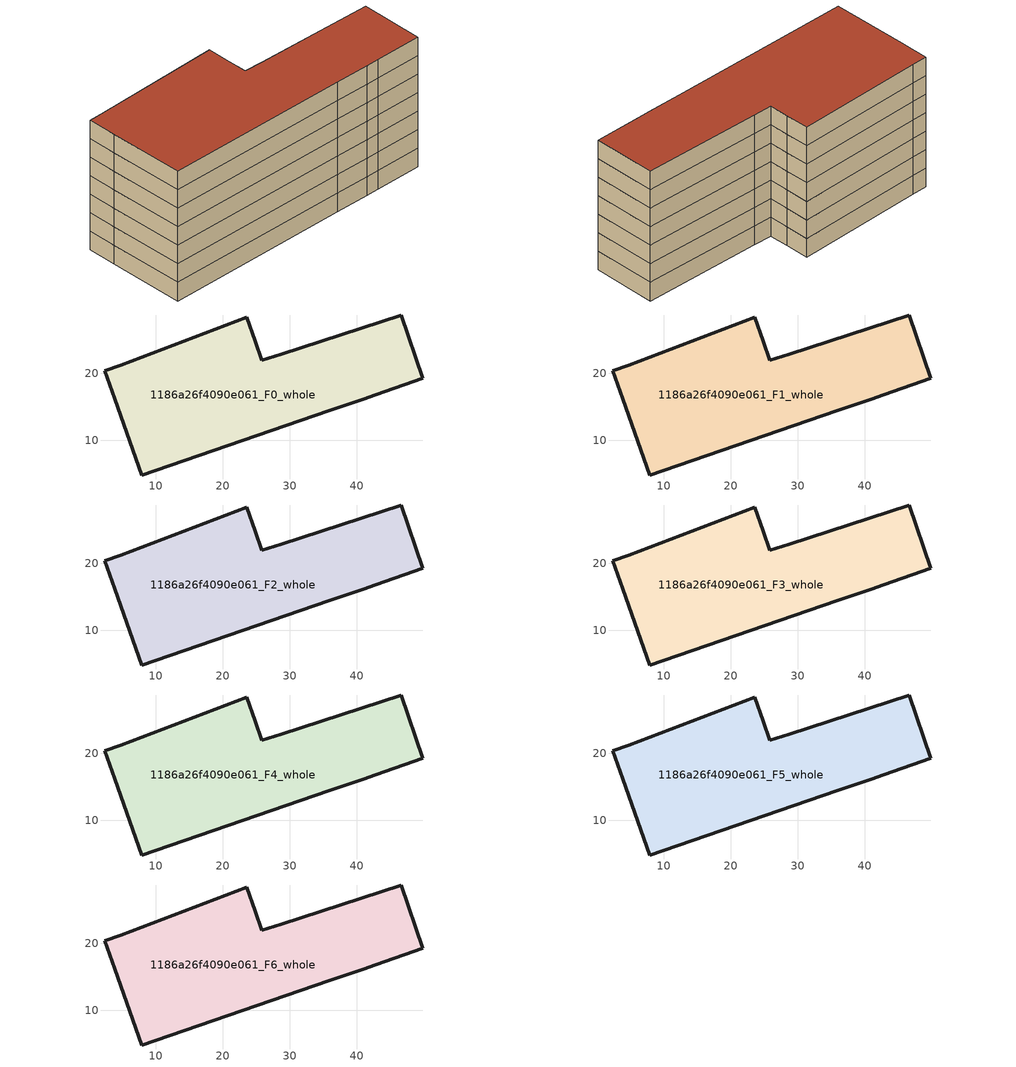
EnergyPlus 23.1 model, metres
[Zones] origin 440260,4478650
1186a26f4090e061_F0_whole
 floor ground (EU_floor_Construction): 46.62,28.72 49.84,19.25 42.82,16.83 41,16.17 35.8,14.4 7.92,4.83 3.88,16.23 2.4,20.38 4.73,21.25 23.6,28.35 24.83,24.76 25.82,21.96 28.7,22.83 z0
 wall outside (EU_wall_Construction): 46.62,28.72 28.7,22.83 25.82,21.96 24.83,24.76 23.6,28.35 4.73,21.25 2.4,20.38 3.88,16.23 7.92,4.83 35.8,14.4 41,16.17 42.82,16.83 49.84,19.25 46.62,28.72 z0:3
1186a26f4090e061_F1_whole
 floor to 1186a26f4090e061_F0_whole (EU_floor_Construction): 46.62,28.72 49.84,19.25 42.82,16.83 41,16.17 35.8,14.4 7.92,4.83 3.88,16.23 2.4,20.38 4.73,21.25 23.6,28.35 24.83,24.76 25.82,21.96 28.7,22.83 z3
 wall outside (EU_wall_Construction): 46.62,28.72 28.7,22.83 25.82,21.96 24.83,24.76 23.6,28.35 4.73,21.25 2.4,20.38 3.88,16.23 7.92,4.83 35.8,14.4 41,16.17 42.82,16.83 49.84,19.25 46.62,28.72 z3:6
1186a26f4090e061_F2_whole
 floor to 1186a26f4090e061_F1_whole (EU_floor_Construction): 46.62,28.72 49.84,19.25 42.82,16.83 41,16.17 35.8,14.4 7.92,4.83 3.88,16.23 2.4,20.38 4.73,21.25 23.6,28.35 24.83,24.76 25.82,21.96 28.7,22.83 z6
 wall outside (EU_wall_Construction): 46.62,28.72 28.7,22.83 25.82,21.96 24.83,24.76 23.6,28.35 4.73,21.25 2.4,20.38 3.88,16.23 7.92,4.83 35.8,14.4 41,16.17 42.82,16.83 49.84,19.25 46.62,28.72 z6:9
1186a26f4090e061_F3_whole
 floor to 1186a26f4090e061_F2_whole (EU_floor_Construction): 46.62,28.72 49.84,19.25 42.82,16.83 41,16.17 35.8,14.4 7.92,4.83 3.88,16.23 2.4,20.38 4.73,21.25 23.6,28.35 24.83,24.76 25.82,21.96 28.7,22.83 z9
 wall outside (EU_wall_Construction): 46.62,28.72 28.7,22.83 25.82,21.96 24.83,24.76 23.6,28.35 4.73,21.25 2.4,20.38 3.88,16.23 7.92,4.83 35.8,14.4 41,16.17 42.82,16.83 49.84,19.25 46.62,28.72 z9:12
1186a26f4090e061_F4_whole
 floor to 1186a26f4090e061_F3_whole (EU_floor_Construction): 46.62,28.72 49.84,19.25 42.82,16.83 41,16.17 35.8,14.4 7.92,4.83 3.88,16.23 2.4,20.38 4.73,21.25 23.6,28.35 24.83,24.76 25.82,21.96 28.7,22.83 z12
 wall outside (EU_wall_Construction): 46.62,28.72 28.7,22.83 25.82,21.96 24.83,24.76 23.6,28.35 4.73,21.25 2.4,20.38 3.88,16.23 7.92,4.83 35.8,14.4 41,16.17 42.82,16.83 49.84,19.25 46.62,28.72 z12:15
1186a26f4090e061_F5_whole
 floor to 1186a26f4090e061_F4_whole (EU_floor_Construction): 46.62,28.72 49.84,19.25 42.82,16.83 41,16.17 35.8,14.4 7.92,4.83 3.88,16.23 2.4,20.38 4.73,21.25 23.6,28.35 24.83,24.76 25.82,21.96 28.7,22.83 z15
 wall outside (EU_wall_Construction): 46.62,28.72 28.7,22.83 25.82,21.96 24.83,24.76 23.6,28.35 4.73,21.25 2.4,20.38 3.88,16.23 7.92,4.83 35.8,14.4 41,16.17 42.82,16.83 49.84,19.25 46.62,28.72 z15:18
1186a26f4090e061_F6_whole
 floor to 1186a26f4090e061_F5_whole (EU_floor_Construction): 46.62,28.72 49.84,19.25 42.82,16.83 41,16.17 35.8,14.4 7.92,4.83 3.88,16.23 2.4,20.38 4.73,21.25 23.6,28.35 24.83,24.76 25.82,21.96 28.7,22.83 z18
 wall outside (EU_wall_Construction): 46.62,28.72 28.7,22.83 25.82,21.96 24.83,24.76 23.6,28.35 4.73,21.25 2.4,20.38 3.88,16.23 7.92,4.83 35.8,14.4 41,16.17 42.82,16.83 49.84,19.25 46.62,28.72 z18:21
 roof outside (EU_roof_Construction): 42.82,16.83 49.84,19.25 46.62,28.72 28.7,22.83 25.82,21.96 24.83,24.76 23.6,28.35 4.73,21.25 2.4,20.38 3.88,16.23 7.92,4.83 35.8,14.4 41,16.17 z21
[Building]
EU S2 Campaign: North Axis=0; Terrain=City; Solar Distribution=FullExterior
[Site:Location]
Madrid: Latitude=40.5; Longitude=-3.5; Time Zone=1; Elevation=609
[SizingPeriod:WeatherFileDays]
AnnualSizingPeriod: Begin Month=1; Begin Day of Month=1; End Month=12; End Day of Month=31; Day of Week for Start Day=Monday; Use Weather File Daylight Saving Period=No; Use Weather File Rain and Snow Indicators=No
[MATERIAL]
EU_InternalMass_Material: Roughness=MediumRough; Thickness=0.1; Conductivity=1; Density=1800; Specific Heat=900; Thermal Absorptance=0.9; Solar Absorptance=0.7; Visible Absorptance=0.7
[MATERIAL:NOMASS] Roughness=MediumRough; Thermal Absorptance=0.9; Solar Absorptance=0.7; Visible Absorptance=0.7
Name | Thermal Resistance
EU_wall_NoMass | 0.609216
EU_roof_NoMass | 0.513268
EU_floor_NoMass | 0.568163
[CONSTRUCTION]
EU_wall_Construction: EU_wall_NoMass
EU_roof_Construction: EU_roof_NoMass
EU_floor_Construction: EU_floor_NoMass
EU_InternalMass_Construction: EU_InternalMass_Material
[ZONE] Type=1; Multiplier=1; Ceiling Height=autocalculate; Volume=1806.15; Floor Area=autocalculate; Part of Total Floor Area=Yes
1186a26f4090e061_F0_whole; 1186a26f4090e061_F1_whole; 1186a26f4090e061_F2_whole; 1186a26f4090e061_F3_whole; 1186a26f4090e061_F4_whole; 1186a26f4090e061_F5_whole; 1186a26f4090e061_F6_whole
[INTERNALMASS] Construction=EU_InternalMass_Construction; Surface Area=602.051
Name | Zone or ZoneList
1186a26f4090e061_F0_whole_EU_InternalMass | 1186a26f4090e061_F0_whole
1186a26f4090e061_F1_whole_EU_InternalMass | 1186a26f4090e061_F1_whole
1186a26f4090e061_F2_whole_EU_InternalMass | 1186a26f4090e061_F2_whole
1186a26f4090e061_F3_whole_EU_InternalMass | 1186a26f4090e061_F3_whole
1186a26f4090e061_F4_whole_EU_InternalMass | 1186a26f4090e061_F4_whole
1186a26f4090e061_F5_whole_EU_InternalMass | 1186a26f4090e061_F5_whole
1186a26f4090e061_F6_whole_EU_InternalMass | 1186a26f4090e061_F6_whole
[OTHEREQUIPMENT] Fuel Type=Electricity; Design Level Calculation Method=Watts/Area; Power per Zone Floor Area=1; Fraction Latent=0; Fraction Radiant=0; Fraction Lost=0; Carbon Dioxide Generation Rate=0; EndUse Subcategory=EU_Step8_InternalGains
Name | Zone or ZoneList or Space or SpaceList | Schedule
EU_Step8_InternalGain_1186a26f4090e061_F0_whole_f000 | 1186a26f4090e061_F0_whole | EU_Step8_GainSchedule_1186a26f4090e061_F0_whole_f000
EU_Step8_InternalGain_1186a26f4090e061_F1_whole_f000 | 1186a26f4090e061_F1_whole | EU_Step8_GainSchedule_1186a26f4090e061_F1_whole_f000
EU_Step8_InternalGain_1186a26f4090e061_F2_whole_f000 | 1186a26f4090e061_F2_whole | EU_Step8_GainSchedule_1186a26f4090e061_F2_whole_f000
EU_Step8_InternalGain_1186a26f4090e061_F3_whole_f000 | 1186a26f4090e061_F3_whole | EU_Step8_GainSchedule_1186a26f4090e061_F3_whole_f000
EU_Step8_InternalGain_1186a26f4090e061_F4_whole_f000 | 1186a26f4090e061_F4_whole | EU_Step8_GainSchedule_1186a26f4090e061_F4_whole_f000
EU_Step8_InternalGain_1186a26f4090e061_F5_whole_f000 | 1186a26f4090e061_F5_whole | EU_Step8_GainSchedule_1186a26f4090e061_F5_whole_f000
EU_Step8_InternalGain_1186a26f4090e061_F6_whole_f000 | 1186a26f4090e061_F6_whole | EU_Step8_GainSchedule_1186a26f4090e061_F6_whole_f000
[ZONEVENTILATION:DESIGNFLOWRATE] Schedule=EU_AlwaysOn; Design Flow Rate Calculation Method=AirChanges/Hour; Air Changes per Hour=0.752966; Ventilation Type=Natural; Fan Pressure Rise=0; Fan Total Efficiency=1; Constant Term Coefficient=1; Temperature Term Coefficient=0; Velocity Term Coefficient=0; Velocity Squared Term Coefficient=0; Minimum Indoor Temperature=-100; Maximum Indoor Temperature=100; Delta Temperature=-100; Minimum Outdoor Temperature=-100; Maximum Outdoor Temperature=100; Maximum Wind Speed=40
Name | Zone or ZoneList or Space or SpaceList
EU_ConstantAir_1186a26f4090e061_F0_whole | 1186a26f4090e061_F0_whole
EU_ConstantAir_1186a26f4090e061_F1_whole | 1186a26f4090e061_F1_whole
EU_ConstantAir_1186a26f4090e061_F2_whole | 1186a26f4090e061_F2_whole
EU_ConstantAir_1186a26f4090e061_F3_whole | 1186a26f4090e061_F3_whole
EU_ConstantAir_1186a26f4090e061_F4_whole | 1186a26f4090e061_F4_whole
EU_ConstantAir_1186a26f4090e061_F5_whole | 1186a26f4090e061_F5_whole
EU_ConstantAir_1186a26f4090e061_F6_whole | 1186a26f4090e061_F6_whole
[HVACTEMPLATE:THERMOSTAT] Constant Heating Setpoint=20; Constant Cooling Setpoint=50
EU_HeatOnly_1186a26f4090e061_F0_whole; EU_HeatOnly_1186a26f4090e061_F1_whole; EU_HeatOnly_1186a26f4090e061_F2_whole; EU_HeatOnly_1186a26f4090e061_F3_whole; EU_HeatOnly_1186a26f4090e061_F4_whole; EU_HeatOnly_1186a26f4090e061_F5_whole; EU_HeatOnly_1186a26f4090e061_F6_whole
[HVACTEMPLATE:ZONE:IDEALLOADSAIRSYSTEM] System Availability Schedule=EU_AlwaysOn; Maximum Heating Supply Air Temperature=50; Minimum Cooling Supply Air Temperature=13; Maximum Heating Supply Air Humidity Ratio=0.0156; Minimum Cooling Supply Air Humidity Ratio=0.0077; Heating Limit=NoLimit; Cooling Limit=NoLimit; Heating Availability Schedule=EU_AlwaysOn; Cooling Availability Schedule=EU_CoolingOff; Dehumidification Control Type=ConstantSensibleHeatRatio; Cooling Sensible Heat Ratio=0.7; Dehumidification Setpoint=60; Humidification Control Type=None; Humidification Setpoint=30; Outdoor Air Method=None; Outdoor Air Flow Rate per Person=0.00944; Outdoor Air Flow Rate per Zone Floor Area=0; Outdoor Air Flow Rate per Zone=0; Demand Controlled Ventilation Type=None; Outdoor Air Economizer Type=NoEconomizer; Heat Recovery Type=None; Sensible Heat Recovery Effectiveness=0.7; Latent Heat Recovery Effectiveness=0.65
Name | Template Thermostat
1186a26f4090e061_F0_whole | EU_HeatOnly_1186a26f4090e061_F0_whole
1186a26f4090e061_F1_whole | EU_HeatOnly_1186a26f4090e061_F1_whole
1186a26f4090e061_F2_whole | EU_HeatOnly_1186a26f4090e061_F2_whole
1186a26f4090e061_F3_whole | EU_HeatOnly_1186a26f4090e061_F3_whole
1186a26f4090e061_F4_whole | EU_HeatOnly_1186a26f4090e061_F4_whole
1186a26f4090e061_F5_whole | EU_HeatOnly_1186a26f4090e061_F5_whole
1186a26f4090e061_F6_whole | EU_HeatOnly_1186a26f4090e061_F6_whole
[SIZING:ZONE] Zone Cooling Design Supply Air Temperature Input Method=SupplyAirTemperature; Zone Cooling Design Supply Air Temperature=13; Zone Heating Design Supply Air Temperature Input Method=SupplyAirTemperature; Zone Heating Design Supply Air Temperature=50; Zone Cooling Design Supply Air Humidity Ratio=0.008; Zone Heating Design Supply Air Humidity Ratio=0.008; Cooling Design Air Flow Method=DesignDay; Cooling Design Air Flow Rate=0; Cooling Minimum Air Flow per Zone Floor Area=0.000762; Cooling Minimum Air Flow=0; Cooling Minimum Air Flow Fraction=0.2; Heating Design Air Flow Method=DesignDay; Heating Design Air Flow Rate=0; Heating Maximum Air Flow per Zone Floor Area=0.002032; Heating Maximum Air Flow=0.141576; Heating Maximum Air Flow Fraction=0.3; Account for Dedicated Outdoor Air System=No; Dedicated Outdoor Air System Control Strategy=NeutralSupplyAir; Dedicated Outdoor Air Low Setpoint Temperature for Design=autosize; Dedicated Outdoor Air High Setpoint Temperature for Design=autosize; Zone Load Sizing Method=Sensible Load Only No Latent Load; Zone Latent Cooling Design Supply Air Humidity Ratio Input Method=HumidityRatioDifference; Zone Cooling Design Supply Air Humidity Ratio Difference=0.005; Zone Latent Heating Design Supply Air Humidity Ratio Input Method=HumidityRatioDifference; Zone Humidification Design Supply Air Humidity Ratio Difference=0.005
1186a26f4090e061_F0_whole; 1186a26f4090e061_F1_whole; 1186a26f4090e061_F2_whole; 1186a26f4090e061_F3_whole; 1186a26f4090e061_F4_whole; 1186a26f4090e061_F5_whole; 1186a26f4090e061_F6_whole
[SCHEDULE:CONSTANT]
Name | Hourly Value
EU_AlwaysOn | 1
EU_CoolingOff | 0
[SCHEDULE:FILE] Column Number=1; Rows to Skip at Top=0; Number of Hours of Data=8760; Column Separator=Comma; Interpolate to Timestep=No; Minutes per Item=60; Adjust Schedule for Daylight Savings=Yes
Name | File
EU_Step8_GainSchedule_1186a26f4090e061_F0_whole_f000 | C:\Users\o_iseri\Desktop\OpenUBEM\openubem\outputs\eu_evidence\EU-11\ES-MAD-BERRUGUETE\idfs\1186a26f4090e061\1186a26f4090e061_F0_whole_f000_gain.csv
EU_Step8_GainSchedule_1186a26f4090e061_F1_whole_f000 | C:\Users\o_iseri\Desktop\OpenUBEM\openubem\outputs\eu_evidence\EU-11\ES-MAD-BERRUGUETE\idfs\1186a26f4090e061\1186a26f4090e061_F1_whole_f000_gain.csv
EU_Step8_GainSchedule_1186a26f4090e061_F2_whole_f000 | C:\Users\o_iseri\Desktop\OpenUBEM\openubem\outputs\eu_evidence\EU-11\ES-MAD-BERRUGUETE\idfs\1186a26f4090e061\1186a26f4090e061_F2_whole_f000_gain.csv
EU_Step8_GainSchedule_1186a26f4090e061_F3_whole_f000 | C:\Users\o_iseri\Desktop\OpenUBEM\openubem\outputs\eu_evidence\EU-11\ES-MAD-BERRUGUETE\idfs\1186a26f4090e061\1186a26f4090e061_F3_whole_f000_gain.csv
EU_Step8_GainSchedule_1186a26f4090e061_F4_whole_f000 | C:\Users\o_iseri\Desktop\OpenUBEM\openubem\outputs\eu_evidence\EU-11\ES-MAD-BERRUGUETE\idfs\1186a26f4090e061\1186a26f4090e061_F4_whole_f000_gain.csv
EU_Step8_GainSchedule_1186a26f4090e061_F5_whole_f000 | C:\Users\o_iseri\Desktop\OpenUBEM\openubem\outputs\eu_evidence\EU-11\ES-MAD-BERRUGUETE\idfs\1186a26f4090e061\1186a26f4090e061_F5_whole_f000_gain.csv
EU_Step8_GainSchedule_1186a26f4090e061_F6_whole_f000 | C:\Users\o_iseri\Desktop\OpenUBEM\openubem\outputs\eu_evidence\EU-11\ES-MAD-BERRUGUETE\idfs\1186a26f4090e061\1186a26f4090e061_F6_whole_f000_gain.csv
